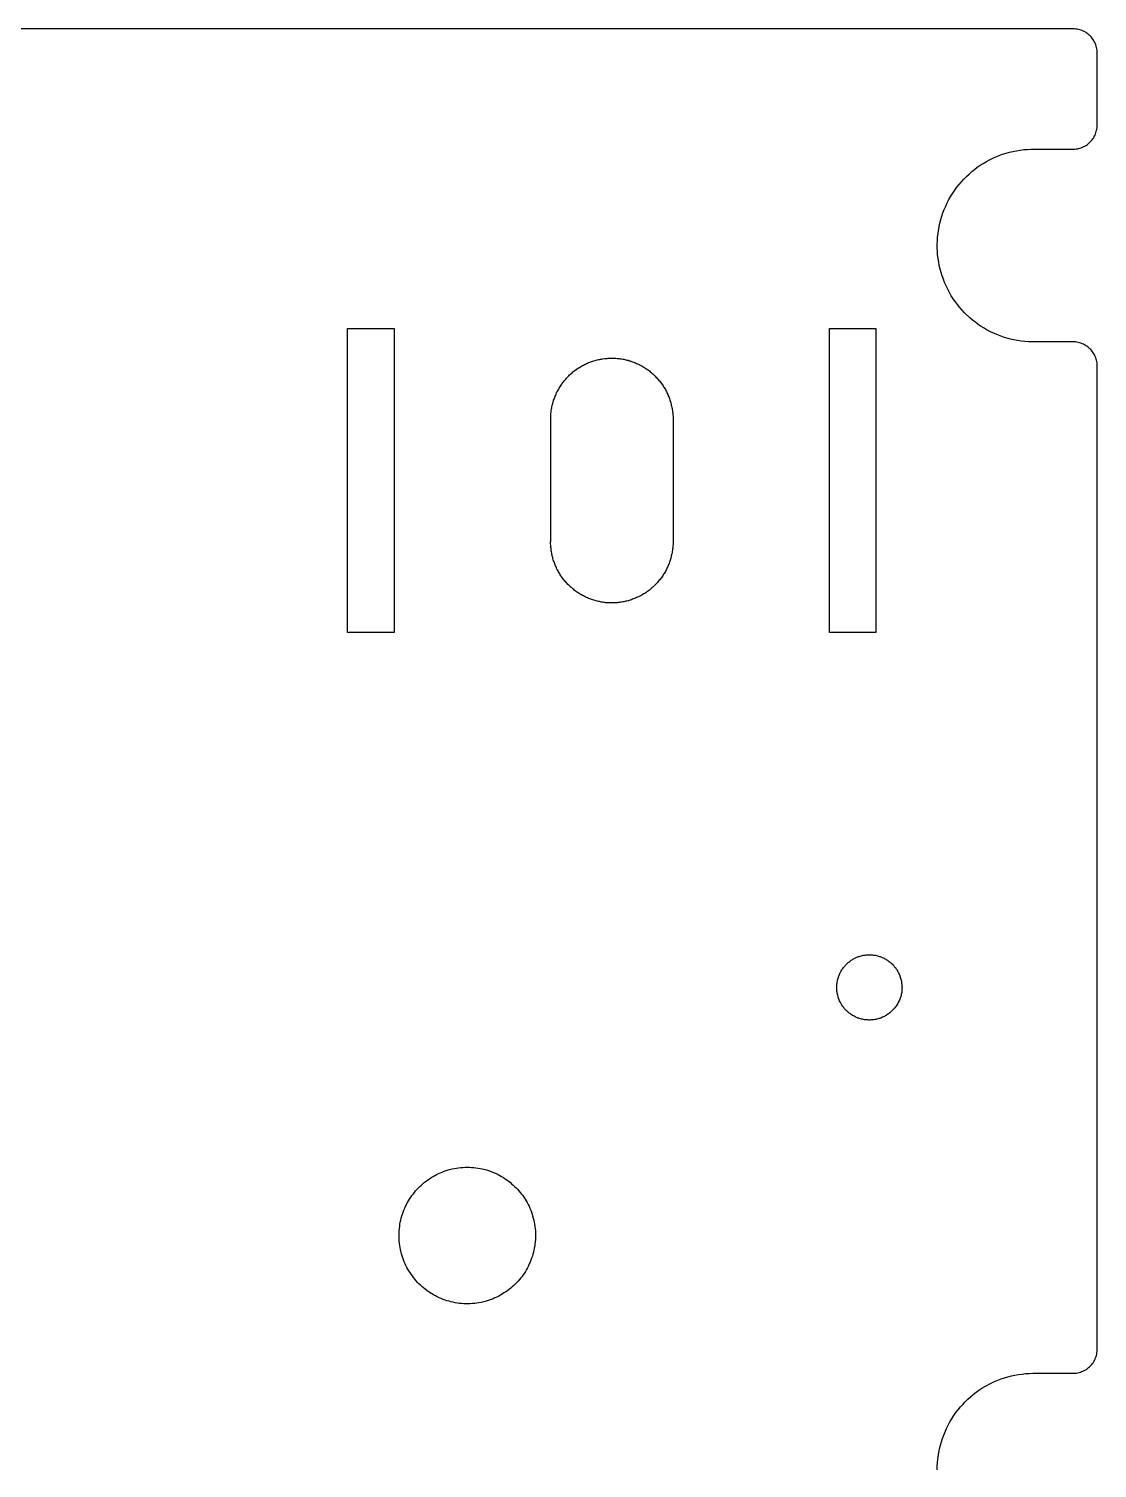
# Model space of a CAD drawing. Extents: x 14 to 158, y 769 to 1204.
# Drawn here: x 91.9 to 158.5, y 859.3 to 948.9 of the extents above; entities that cross this region are included whole.
import ezdxf

# ---------------------------------------------------------------- set-up
doc = ezdxf.new("R2010")
doc.units = 0

msp = doc.modelspace()

# ---------------------------------------------------------------- linework, layer by layer
at = {"layer": 'Top'}
for p, q in [((156.984977, 948.88974), (15.5103, 948.89)), ((157.073238, 948.880298), (156.984977, 948.88974)), ((157.155197, 948.873842), (157.073238, 948.880298)), ((157.234041, 948.8644), (157.155197, 948.873842)), ((157.322303, 948.848664), (157.234041, 948.8644)), ((157.40427, 948.823486), (157.322303, 948.848664)), ((157.476738, 948.798307), (157.40427, 948.823486)), ((157.558697, 948.766754), (157.476738, 948.798307)), ((157.631166, 948.7352), (157.558697, 948.766754)), ((157.71001, 948.694204), (157.631166, 948.7352)), ((157.782478, 948.653209), (157.71001, 948.694204)), ((157.848652, 948.605918), (157.782478, 948.653209)), ((157.921121, 948.558628), (157.848652, 948.605918)), ((157.984148, 948.501896), (157.921121, 948.558628)), ((158.04088, 948.445164), (157.984148, 948.501896)), ((158.097612, 948.37899), (158.04088, 948.445164)), ((158.154344, 948.315963), (158.097612, 948.37899)), ((158.204781, 948.249789), (158.154344, 948.315963)), ((158.252072, 948.17724), (158.204781, 948.249789)), ((158.293067, 948.104771), (158.252072, 948.17724)), ((158.330916, 948.032303), (158.293067, 948.104771)), ((158.365617, 947.959754), (158.330916, 948.032303)), ((158.39717, 947.88099), (158.365617, 947.959754)), ((158.422349, 947.799023), (158.39717, 947.88099)), ((158.44438, 947.717064), (158.422349, 947.799023)), ((158.460116, 947.63822), (158.44438, 947.717064)), ((158.469558, 947.556262), (158.460116, 947.63822)), ((158.479, 947.468), (158.469558, 947.556262)), ((158.47877, 942.821434), (158.478, 947.386)), ((158.479, 947.386), (158.479, 947.468)), ((158.459886, 942.651254), (158.469328, 942.730017)), ((158.469328, 942.730017), (158.47877, 942.821434)), ((157.920891, 941.730951), (157.983917, 941.787683)), ((157.983917, 941.787683), (158.050091, 941.844415)), ((158.050091, 941.844415), (158.106824, 941.907442)), ((158.106824, 941.907442), (158.163556, 941.973616)), ((158.163556, 941.973616), (158.210846, 942.036642)), ((158.210846, 942.036642), (158.258136, 942.109111)), ((158.258136, 942.109111), (158.299132, 942.175285)), ((158.299132, 942.175285), (158.330685, 942.254129)), ((158.330685, 942.254129), (158.371681, 942.326597)), ((158.371681, 942.326597), (158.422118, 942.490523)), ((158.422118, 942.490523), (158.444149, 942.569287)), ((158.444149, 942.569287), (158.459886, 942.651254)), ((151.971822, 940.825532), (152.173572, 940.913793)), ((152.173572, 940.913793), (152.375322, 941.00521)), ((152.375322, 941.00521), (152.58653, 941.07776)), ((152.58653, 941.07776), (152.804041, 941.150228)), ((152.804041, 941.150228), (153.012094, 941.20696)), ((153.012094, 941.20696), (153.23276, 941.25425)), ((153.23276, 941.25425), (153.450271, 941.301541)), ((153.450271, 941.301541), (153.674084, 941.333094)), ((153.674084, 941.333094), (153.901053, 941.367795)), ((153.901053, 941.367795), (154.128022, 941.383532)), ((154.128022, 941.383532), (154.351843, 941.389988)), ((154.351843, 941.389988), (154.465323, 941.39943)), ((154.465323, 941.39943), (157.073, 941.4)), ((157.073, 941.4), (157.16127, 941.409442)), ((157.16127, 941.409442), (157.243229, 941.425178)), ((157.243229, 941.425178), (157.322073, 941.440915)), ((157.322073, 941.440915), (157.40404, 941.456651)), ((157.40404, 941.456651), (157.485998, 941.48183)), ((157.485998, 941.48183), (157.564842, 941.513383)), ((157.564842, 941.513383), (157.637311, 941.554379)), ((157.637311, 941.554379), (157.70978, 941.585933)), ((157.70978, 941.585933), (157.782248, 941.633223)), ((157.782248, 941.633223), (157.854717, 941.674219)), ((157.854717, 941.674219), (157.920891, 941.730951)), ((150.496521, 939.848304), (150.663594, 939.996461)), ((150.663594, 939.996461), (150.833823, 940.132013)), ((150.833823, 940.132013), (151.01351, 940.27072)), ((151.01351, 940.27072), (151.196344, 940.390511)), ((151.196344, 940.390511), (151.382333, 940.510294)), ((151.382333, 940.510294), (151.57778, 940.623782)), ((151.57778, 940.623782), (151.770072, 940.727804)), ((151.770072, 940.727804), (151.971822, 940.825532)), ((149.73681, 939.025542), (149.881812, 939.205229)), ((149.881812, 939.205229), (150.026822, 939.372302)), ((150.026822, 939.372302), (150.18129, 939.53622)), ((150.18129, 939.53622), (150.33575, 939.696991)), ((150.33575, 939.696991), (150.496521, 939.848304)), ((149.141019, 938.057772), (149.245041, 938.259522)), ((149.245041, 938.259522), (149.358529, 938.461272)), ((149.358529, 938.461272), (149.478312, 938.656719)), ((149.478312, 938.656719), (149.607561, 938.839553)), ((149.607561, 938.839553), (149.73681, 939.025542)), ((148.800594, 937.225553), (148.873062, 937.436761)), ((148.873062, 937.436761), (148.955029, 937.647969)), ((148.955029, 937.647969), (149.043291, 937.856022)), ((149.043291, 937.856022), (149.141019, 938.057772)), ((148.567371, 936.137991), (148.630398, 936.57302)), ((148.630398, 936.57302), (148.680835, 936.790531)), ((148.680835, 936.790531), (148.737567, 937.008042)), ((148.737567, 937.008042), (148.800594, 937.225553)), ((148.52, 935.476), (148.526456, 935.693511)), ((148.526456, 935.693511), (148.542192, 935.92048)), ((148.542192, 935.92048), (148.567371, 936.137991)), ((148.519806, 935.249719), (148.52, 935.476)), ((148.526262, 935.032208), (148.519806, 935.249719)), ((148.541999, 934.814697), (148.526262, 935.032208)), ((148.573553, 934.587728), (148.541999, 934.814697)), ((148.608254, 934.370217), (148.573553, 934.587728)), ((148.646102, 934.152706), (148.608254, 934.370217)), ((148.696539, 933.935195), (148.646102, 934.152706)), ((148.753272, 933.717676), (148.696539, 933.935195)), ((148.82574, 933.506476), (148.753272, 933.717676)), ((148.898209, 933.298415), (148.82574, 933.506476)), ((148.977053, 933.087207), (148.898209, 933.298415)), ((149.074772, 932.879154), (148.977053, 933.087207)), ((149.1725, 932.677404), (149.074772, 932.879154)), ((149.276522, 932.475654), (149.1725, 932.677404)), ((149.39001, 932.273904), (149.276522, 932.475654)), ((149.519259, 932.078457), (149.39001, 932.273904)), ((149.6485, 931.892476), (149.519259, 932.078457)), ((149.777749, 931.715945), (149.6485, 931.892476)), ((149.922759, 931.539414), (149.777749, 931.715945)), ((150.067761, 931.369185), (149.922759, 931.539414)), ((150.222229, 931.208414), (150.067761, 931.369185)), ((150.54377, 930.899486), (150.222229, 931.208414)), ((111.802, 911.314), (111.802, 930.222)), ((111.802, 930.222), (114.705, 930.222)), ((114.705, 930.222), (114.705, 911.314)), ((141.806, 911.314), (141.806, 930.222)), ((141.806, 930.222), (144.703, 930.222)), ((144.703, 930.222), (144.703, 911.314)), ((150.713991, 930.754476), (150.54377, 930.899486)), ((150.890522, 930.618924), (150.713991, 930.754476)), ((151.067053, 930.489675), (150.890522, 930.618924)), ((151.253042, 930.360434), (151.067053, 930.489675)), ((151.439031, 930.246946), (151.253042, 930.360434)), ((151.634478, 930.133466), (151.439031, 930.246946)), ((151.82677, 930.029436), (151.634478, 930.133466)), ((152.23027, 929.852905), (151.82677, 930.029436)), ((152.441478, 929.770946), (152.23027, 929.852905)), ((152.649531, 929.698478), (152.441478, 929.770946)), ((152.860739, 929.625928), (152.649531, 929.698478)), ((153.07825, 929.569196), (152.860739, 929.625928)), ((153.295761, 929.521906), (153.07825, 929.569196)), ((153.513272, 929.48091), (153.295761, 929.521906)), ((153.740241, 929.449357), (153.513272, 929.48091)), ((153.96721, 929.424178), (153.740241, 929.449357)), ((154.191031, 929.408442), (153.96721, 929.424178)), ((154.418, 929.399), (154.191031, 929.408442)), ((157.00071, 929.398456), (154.418, 929.399)), ((157.048, 929.392), (157.00071, 929.398456)), ((157.129043, 929.392187), (157.048, 929.392)), ((157.21101, 929.37645), (157.129043, 929.392187)), ((157.299272, 929.357566), (157.21101, 929.37645)), ((157.378116, 929.34183), (157.299272, 929.357566)), ((157.450584, 929.319799), (157.378116, 929.34183)), ((157.532543, 929.285098), (157.450584, 929.319799)), ((157.61451, 929.253544), (157.532543, 929.285098)), ((157.686979, 929.22199), (157.61451, 929.253544)), ((127.616375, 928.332851), (127.682549, 928.348588)), ((127.682549, 928.348588), (127.827559, 928.367472)), ((127.827559, 928.367472), (127.890585, 928.373928)), ((127.890585, 928.373928), (127.963, 928.374)), ((127.963, 928.374), (128.029174, 928.383442)), ((128.029174, 928.383442), (128.102, 928.383)), ((128.102, 928.383), (128.165027, 928.389456)), ((128.165027, 928.389456), (128.376, 928.39)), ((128.376, 928.39), (128.448469, 928.383544)), ((128.448469, 928.383544), (128.512, 928.383)), ((128.512, 928.383), (128.584469, 928.373558)), ((128.584469, 928.373558), (128.656937, 928.367102)), ((128.656937, 928.367102), (128.723111, 928.35766)), ((128.723111, 928.35766), (128.79558, 928.348218)), ((128.79558, 928.348218), (128.858607, 928.341762)), ((128.858607, 928.341762), (128.931075, 928.326026)), ((157.759447, 929.180995), (157.686979, 929.22199)), ((157.831916, 929.133705), (157.759447, 929.180995)), ((157.894943, 929.083267), (157.831916, 929.133705)), ((157.961117, 929.026535), (157.894943, 929.083267)), ((158.024143, 928.97295), (157.961117, 929.026535)), ((158.080875, 928.916218), (158.024143, 928.97295)), ((158.137607, 928.850044), (158.080875, 928.916218)), ((158.19434, 928.787017), (158.137607, 928.850044)), ((158.235335, 928.714549), (158.19434, 928.787017)), ((158.282625, 928.641999), (158.235335, 928.714549)), ((158.323621, 928.569531), (158.282625, 928.641999)), ((158.355175, 928.496982), (158.323621, 928.569531)), ((158.386728, 928.415023), (158.355175, 928.496982)), ((158.411907, 928.333064), (158.386728, 928.415023)), ((125.728688, 927.43115), (125.78542, 927.478441)), ((125.78542, 927.478441), (125.83271, 927.525731)), ((125.83271, 927.525731), (125.889443, 927.566726)), ((125.889443, 927.566726), (125.946175, 927.614017)), ((125.946175, 927.614017), (126.116404, 927.736963)), ((126.116404, 927.736963), (126.17943, 927.777958)), ((126.17943, 927.777958), (126.236162, 927.809512)), ((126.236162, 927.809512), (126.302336, 927.850507)), ((126.302336, 927.850507), (126.365363, 927.891503)), ((126.365363, 927.891503), (126.422095, 927.923057)), ((126.422095, 927.923057), (126.488269, 927.95461)), ((126.488269, 927.95461), (126.551296, 927.986164)), ((126.551296, 927.986164), (126.61747, 928.017718)), ((126.61747, 928.017718), (126.680497, 928.052419)), ((126.680497, 928.052419), (126.746671, 928.074531)), ((126.746671, 928.074531), (126.809697, 928.109232)), ((126.809697, 928.109232), (126.875871, 928.131263)), ((126.875871, 928.131263), (126.938898, 928.156441)), ((126.938898, 928.156441), (127.005072, 928.18162)), ((127.005072, 928.18162), (127.077541, 928.203651)), ((127.077541, 928.203651), (127.140567, 928.219387)), ((127.140567, 928.219387), (127.206741, 928.244566)), ((127.206741, 928.244566), (127.27921, 928.260302)), ((127.27921, 928.260302), (127.342237, 928.276039)), ((127.342237, 928.276039), (127.414705, 928.294922)), ((127.414705, 928.294922), (127.480879, 928.310659)), ((127.480879, 928.310659), (127.543906, 928.326395)), ((127.543906, 928.326395), (127.616375, 928.332851)), ((128.931075, 928.326026), (128.997249, 928.316584)), ((128.997249, 928.316584), (129.069718, 928.300847)), ((129.069718, 928.300847), (129.132744, 928.285111)), ((129.132744, 928.285111), (129.198918, 928.269374)), ((129.198918, 928.269374), (129.271387, 928.253638)), ((129.271387, 928.253638), (129.334414, 928.22846)), ((129.334414, 928.22846), (129.400588, 928.212723)), ((129.400588, 928.212723), (129.473056, 928.187545)), ((129.473056, 928.187545), (129.536083, 928.165514)), ((129.536083, 928.165514), (129.602257, 928.140335)), ((129.602257, 928.140335), (129.665284, 928.115157)), ((129.665284, 928.115157), (129.731458, 928.093045)), ((129.731458, 928.093045), (129.794484, 928.058344)), ((129.794484, 928.058344), (129.860658, 928.036232)), ((129.860658, 928.036232), (129.923685, 928.001531)), ((129.923685, 928.001531), (129.989859, 927.969977)), ((129.989859, 927.969977), (130.052886, 927.938424)), ((130.052886, 927.938424), (130.11906, 927.90687)), ((130.11906, 927.90687), (130.182086, 927.865874)), ((130.182086, 927.865874), (130.238819, 927.834321)), ((130.238819, 927.834321), (130.304993, 927.793325)), ((130.304993, 927.793325), (130.361725, 927.75233)), ((130.361725, 927.75233), (130.415309, 927.711334)), ((130.415309, 927.711334), (130.481483, 927.670338)), ((130.481483, 927.670338), (130.538216, 927.63249)), ((130.538216, 927.63249), (130.594948, 927.591494)), ((130.594948, 927.591494), (130.642238, 927.541057)), ((130.642238, 927.541057), (130.69897, 927.503209)), ((130.69897, 927.503209), (130.755702, 927.452771)), ((130.755702, 927.452771), (130.802992, 927.405481)), ((158.437085, 928.25422), (158.411907, 928.333064)), ((158.452822, 928.172261), (158.437085, 928.25422)), ((158.468558, 928.093417), (158.452822, 928.172261)), ((158.478, 928.002), (158.468558, 928.093417)), ((158.478713, 866.550607), (158.478, 928.002)), ((124.978259, 926.526511), (125.009813, 926.583244)), ((125.009813, 926.583244), (125.050808, 926.639976)), ((125.050808, 926.639976), (125.091804, 926.703002)), ((125.091804, 926.703002), (125.132799, 926.759734)), ((125.132799, 926.759734), (125.170648, 926.816467)), ((125.170648, 926.816467), (125.211643, 926.873199)), ((125.211643, 926.873199), (125.252639, 926.920489)), ((125.252639, 926.920489), (125.293634, 926.977221)), ((125.293634, 926.977221), (125.340925, 927.033953)), ((125.340925, 927.033953), (125.38192, 927.084391)), ((125.38192, 927.084391), (125.42921, 927.137975)), ((125.42921, 927.137975), (125.526938, 927.235695)), ((125.526938, 927.235695), (125.574228, 927.292427)), ((125.574228, 927.292427), (125.624666, 927.339717)), ((125.624666, 927.339717), (125.681398, 927.390155)), ((125.681398, 927.390155), (125.728688, 927.43115)), ((130.802992, 927.405481), (130.859724, 927.358191)), ((130.859724, 927.358191), (130.957452, 927.260463)), ((130.957452, 927.260463), (131.004742, 927.210026)), ((131.004742, 927.210026), (131.05518, 927.162735)), ((131.05518, 927.162735), (131.10247, 927.106003)), ((131.10247, 927.106003), (131.14976, 927.058713)), ((131.14976, 927.058713), (131.190756, 927.001981)), ((131.190756, 927.001981), (131.241193, 926.945249)), ((131.241193, 926.945249), (131.279042, 926.897959)), ((131.279042, 926.897959), (131.442968, 926.67099)), ((131.442968, 926.67099), (131.474521, 926.604816)), ((131.474521, 926.604816), (131.515517, 926.551231)), ((131.515517, 926.551231), (131.547071, 926.494499)), ((124.590657, 925.631468), (124.615835, 925.704017)), ((124.615835, 925.704017), (124.631572, 925.767044)), ((124.631572, 925.767044), (124.65675, 925.833218)), ((124.65675, 925.833218), (124.678781, 925.896244)), ((124.678781, 925.896244), (124.70396, 925.962418)), ((124.70396, 925.962418), (124.729138, 926.025445)), ((124.729138, 926.025445), (124.760692, 926.091619)), ((124.760692, 926.091619), (124.78587, 926.154646)), ((124.78587, 926.154646), (124.817424, 926.22082)), ((124.817424, 926.22082), (124.839455, 926.283847)), ((124.839455, 926.283847), (124.874156, 926.340579)), ((124.874156, 926.340579), (124.90571, 926.403605)), ((124.90571, 926.403605), (124.946705, 926.460337)), ((124.946705, 926.460337), (124.978259, 926.526511)), ((131.547071, 926.494499), (131.588066, 926.428325)), ((131.588066, 926.428325), (131.61962, 926.371593)), ((131.61962, 926.371593), (131.651174, 926.308566)), ((131.651174, 926.308566), (131.676352, 926.242392)), ((131.676352, 926.242392), (131.707906, 926.18566)), ((131.707906, 926.18566), (131.739459, 926.122633)), ((131.739459, 926.122633), (131.764638, 926.056459)), ((131.764638, 926.056459), (131.789816, 925.993432)), ((131.789816, 925.993432), (131.82137, 925.927258)), ((131.82137, 925.927258), (131.846548, 925.864232)), ((131.846548, 925.864232), (131.862285, 925.798058)), ((131.862285, 925.798058), (131.884316, 925.725589)), ((131.884316, 925.725589), (131.909494, 925.662562)), ((131.909494, 925.662562), (131.925231, 925.596388)), ((124.446, 924.727), (124.455442, 924.799469)), ((124.455, 924.872), (124.461456, 924.944469)), ((124.455442, 924.799469), (124.455, 924.872)), ((124.461456, 924.944469), (124.470898, 925.016937)), ((124.470898, 925.016937), (124.477354, 925.083111)), ((124.477354, 925.083111), (124.486796, 925.15558)), ((124.486796, 925.15558), (124.502532, 925.228048)), ((124.502532, 925.228048), (124.511974, 925.291075)), ((124.511974, 925.291075), (124.527711, 925.363544)), ((124.527711, 925.363544), (124.543447, 925.429718)), ((124.543447, 925.429718), (124.559184, 925.502267)), ((124.559184, 925.502267), (124.57492, 925.565294)), ((124.57492, 925.565294), (124.590657, 925.631468)), ((131.925231, 925.596388), (131.940967, 925.52392)), ((131.940967, 925.52392), (131.956704, 925.460893)), ((131.956704, 925.460893), (131.975588, 925.388344)), ((131.975588, 925.388344), (131.991324, 925.32217)), ((131.991324, 925.32217), (132.007061, 925.249701)), ((132.007061, 925.249701), (132.013517, 925.186675)), ((132.013517, 925.186675), (132.022958, 925.114206)), ((132.022958, 925.114206), (132.038695, 925.041657)), ((132.038695, 925.041657), (132.048137, 924.975483)), ((132.048137, 924.975483), (132.048, 924.903)), ((132.048, 924.903), (132.054456, 924.830531)), ((132.054456, 924.830531), (132.063898, 924.757982)), ((132.063898, 924.757982), (132.064, 916.777)), ((124.446, 916.956), (124.446, 924.727)), ((124.445558, 916.817549), (124.445, 916.956)), ((124.455, 916.745), (124.445558, 916.817549)), ((124.454427, 916.671981), (124.455, 916.745)), ((132.054558, 916.704451), (132.048102, 916.631982)), ((132.064, 916.777), (132.054558, 916.704451)), ((124.460883, 916.599513), (124.454427, 916.671981)), ((124.470325, 916.536486), (124.460883, 916.599513)), ((124.476781, 916.464017), (124.470325, 916.536486)), ((124.486222, 916.391468), (124.476781, 916.464017)), ((124.492678, 916.325294), (124.486222, 916.391468)), ((124.511562, 916.252826), (124.492678, 916.325294)), ((124.527299, 916.180357), (124.511562, 916.252826)), ((124.533755, 916.114183), (124.527299, 916.180357)), ((124.549491, 916.051156), (124.533755, 916.114183)), ((124.57467, 915.978688), (124.549491, 916.051156)), ((124.590406, 915.912514), (124.57467, 915.978688)), ((124.606143, 915.840045), (124.590406, 915.912514)), ((124.631321, 915.777018), (124.606143, 915.840045)), ((131.884179, 915.808893), (131.862148, 915.745867)), ((131.909357, 915.875067), (131.884179, 915.808893)), ((131.925094, 915.938094), (131.909357, 915.875067)), ((131.94083, 916.010643), (131.925094, 915.938094)), ((131.956567, 916.076817), (131.94083, 916.010643)), ((131.975451, 916.149286), (131.956567, 916.076817)), ((131.991187, 916.212313), (131.975451, 916.149286)), ((132.006924, 916.284781), (131.991187, 916.212313)), ((132.01338, 916.350955), (132.006924, 916.284781)), ((132.022822, 916.423505), (132.01338, 916.350955)), ((132.038558, 916.495973), (132.022822, 916.423505)), ((132.048, 916.559), (132.038558, 916.495973)), ((132.048102, 916.631982), (132.048, 916.559)), ((124.656499, 915.710844), (124.631321, 915.777018)), ((124.678531, 915.647818), (124.656499, 915.710844)), ((124.703709, 915.584791), (124.678531, 915.647818)), ((124.728887, 915.518617), (124.703709, 915.584791)), ((124.750918, 915.45559), (124.728887, 915.518617)), ((124.785619, 915.389416), (124.750918, 915.45559)), ((124.807651, 915.32639), (124.785619, 915.389416)), ((124.839204, 915.260215), (124.807651, 915.32639)), ((124.873905, 915.203483), (124.839204, 915.260215)), ((124.905459, 915.140457), (124.873905, 915.203483)), ((124.937013, 915.083725), (124.905459, 915.140457)), ((124.968566, 915.017551), (124.937013, 915.083725)), ((125.009562, 914.960818), (124.968566, 915.017551)), ((125.041116, 914.904086), (125.009562, 914.960818)), ((125.082111, 914.84106), (125.041116, 914.904086)), ((131.474384, 914.929667), (131.442831, 914.872935)), ((131.51538, 914.986399), (131.474384, 914.929667)), ((131.546934, 915.052573), (131.51538, 914.986399)), ((131.587929, 915.106158), (131.546934, 915.052573)), ((131.619483, 915.172332), (131.587929, 915.106158)), ((131.651037, 915.229064), (131.619483, 915.172332)), ((131.676215, 915.292091), (131.651037, 915.229064)), ((131.707769, 915.358265), (131.676215, 915.292091)), ((131.739323, 915.414997), (131.707769, 915.358265)), ((131.764501, 915.478023), (131.739323, 915.414997)), ((131.789679, 915.544197), (131.764501, 915.478023)), ((131.821233, 915.607224), (131.789679, 915.544197)), ((131.846411, 915.679693), (131.821233, 915.607224)), ((131.862148, 915.745867), (131.846411, 915.679693)), ((125.205049, 914.670831), (125.082111, 914.84106)), ((125.242898, 914.614099), (125.205049, 914.670831)), ((125.293335, 914.566808), (125.242898, 914.614099)), ((125.334331, 914.510076), (125.293335, 914.566808)), ((125.381621, 914.453344), (125.334331, 914.510076)), ((125.422616, 914.406054), (125.381621, 914.453344)), ((125.469907, 914.355616), (125.422616, 914.406054)), ((125.520344, 914.298884), (125.469907, 914.355616)), ((125.567634, 914.251594), (125.520344, 914.298884)), ((125.624366, 914.204304), (125.567634, 914.251594)), ((125.671657, 914.153866), (125.624366, 914.204304)), ((125.722094, 914.106576), (125.671657, 914.153866)), ((125.775679, 914.065581), (125.722094, 914.106576)), ((125.832411, 914.01829), (125.775679, 914.065581)), ((125.882849, 913.977295), (125.832411, 914.01829)), ((130.698809, 914.043888), (130.642077, 913.993451)), ((130.755541, 914.081736), (130.698809, 914.043888)), ((130.802831, 914.132174), (130.755541, 914.081736)), ((130.859563, 914.179464), (130.802831, 914.132174)), ((130.910001, 914.226754), (130.859563, 914.179464)), ((130.957291, 914.277192), (130.910001, 914.226754)), ((131.055011, 914.374911), (130.957291, 914.277192)), ((131.102301, 914.428496), (131.055011, 914.374911)), ((131.149591, 914.478934), (131.102301, 914.428496)), ((131.190587, 914.535666), (131.149591, 914.478934)), ((131.241024, 914.592398), (131.190587, 914.535666)), ((131.278873, 914.64913), (131.241024, 914.592398)), ((131.319868, 914.69642), (131.278873, 914.64913)), ((131.401835, 914.809908), (131.319868, 914.69642)), ((131.442831, 914.872935), (131.401835, 914.809908)), ((125.939581, 913.930005), (125.882849, 913.977295)), ((125.996313, 913.889009), (125.939581, 913.930005)), ((126.049898, 913.848013), (125.996313, 913.889009)), ((126.116072, 913.807018), (126.049898, 913.848013)), ((126.172804, 913.76917), (126.116072, 913.807018)), ((126.229536, 913.728174), (126.172804, 913.76917)), ((126.292563, 913.693473), (126.229536, 913.728174)), ((126.327264, 913.671442), (126.292563, 913.693473)), ((126.343, 913.662), (126.327264, 913.671442)), ((126.35, 913.662), (126.343, 913.662)), ((126.35, 913.656), (126.35, 913.662)), ((126.365851, 913.655786), (126.35, 913.656)), ((126.422583, 913.61479), (126.365851, 913.655786)), ((126.488757, 913.583236), (126.422583, 913.61479)), ((126.551784, 913.548535), (126.488757, 913.583236)), ((126.617958, 913.516982), (126.551784, 913.548535)), ((126.680984, 913.485428), (126.617958, 913.516982)), ((126.747158, 913.46025), (126.680984, 913.485428)), ((126.810185, 913.428696), (126.747158, 913.46025)), ((126.876359, 913.403518), (126.810185, 913.428696)), ((126.939386, 913.381486), (126.876359, 913.403518)), ((127.00556, 913.356308), (126.939386, 913.381486)), ((127.078028, 913.33113), (127.00556, 913.356308)), ((127.141055, 913.315393), (127.078028, 913.33113)), ((127.207229, 913.290215), (127.141055, 913.315393)), ((127.279698, 913.274478), (127.207229, 913.290215)), ((127.342724, 913.258742), (127.279698, 913.274478)), ((127.415193, 913.243005), (127.342724, 913.258742)), ((127.481367, 913.227269), (127.415193, 913.243005)), ((127.544394, 913.211532), (127.481367, 913.227269)), ((127.616862, 913.20209), (127.544394, 913.211532)), ((127.683036, 913.195634), (127.616862, 913.20209)), ((127.755505, 913.179898), (127.683036, 913.195634)), ((127.827973, 913.170456), (127.755505, 913.179898)), ((127.891, 913.164), (127.827973, 913.170456)), ((127.962826, 913.164442), (127.891, 913.164)), ((128.029, 913.155), (127.962826, 913.164442)), ((128.101973, 913.154442), (128.029, 913.155)), ((128.165, 913.145), (128.101973, 913.154442)), ((128.309826, 913.145558), (128.165, 913.145)), ((128.376, 913.155), (128.309826, 913.145558)), ((128.511839, 913.154574), (128.376, 913.155)), ((128.584308, 913.164016), (128.511839, 913.154574)), ((128.656776, 913.170472), (128.584308, 913.164016)), ((128.72295, 913.179914), (128.656776, 913.170472)), ((128.795419, 913.18637), (128.72295, 913.179914)), ((128.858446, 913.195812), (128.795419, 913.18637)), ((128.930914, 913.211548), (128.858446, 913.195812)), ((128.997088, 913.218004), (128.930914, 913.211548)), ((129.069557, 913.236888), (128.997088, 913.218004)), ((129.132583, 913.252625), (129.069557, 913.236888)), ((129.198757, 913.268361), (129.132583, 913.252625)), ((129.271226, 913.284098), (129.198757, 913.268361)), ((129.334253, 913.309276), (129.271226, 913.284098)), ((129.400427, 913.325012), (129.334253, 913.309276)), ((129.472895, 913.347124), (129.400427, 913.325012)), ((129.535922, 913.372303), (129.472895, 913.347124)), ((129.602096, 913.397481), (129.535922, 913.372303)), ((129.665123, 913.419512), (129.602096, 913.397481)), ((129.731297, 913.444691), (129.665123, 913.419512)), ((129.794323, 913.476244), (129.731297, 913.444691)), ((129.860497, 913.501423), (129.794323, 913.476244)), ((129.923524, 913.532976), (129.860497, 913.501423)), ((129.989698, 913.567677), (129.923524, 913.532976)), ((130.052725, 913.599231), (129.989698, 913.567677)), ((130.118899, 913.640227), (130.052725, 913.599231)), ((130.181926, 913.67178), (130.118899, 913.640227)), ((130.238658, 913.712776), (130.181926, 913.67178)), ((130.304832, 913.74433), (130.238658, 913.712776)), ((130.361564, 913.785325), (130.304832, 913.74433)), ((130.415149, 913.823174), (130.361564, 913.785325)), ((130.481323, 913.864169), (130.415149, 913.823174)), ((130.538055, 913.905165), (130.481323, 913.864169)), ((130.594787, 913.952455), (130.538055, 913.905165)), ((130.642077, 913.993451), (130.594787, 913.952455)), ((114.705, 911.314), (111.802, 911.314)), ((144.703, 911.314), (141.806, 911.314)), ((142.792136, 890.587303), (142.923467, 890.718642)), ((142.923467, 890.718642), (142.974711, 890.760364)), ((142.974711, 890.760364), (143.013205, 890.792483)), ((143.013205, 890.792483), (143.06445, 890.834205)), ((143.06445, 890.834205), (143.112547, 890.866323)), ((143.112547, 890.866323), (143.163791, 890.907964)), ((143.163791, 890.907964), (143.218183, 890.940083)), ((143.218183, 890.940083), (143.269428, 890.965665)), ((143.269428, 890.965665), (143.327047, 890.997783)), ((143.327047, 890.997783), (143.375145, 891.033049)), ((143.375145, 891.033049), (143.432764, 891.055565)), ((143.432764, 891.055565), (143.548076, 891.10689)), ((143.548076, 891.10689), (143.605696, 891.129324)), ((143.605696, 891.129324), (143.663316, 891.145303)), ((143.663316, 891.145303), (143.720936, 891.16451)), ((143.720936, 891.16451), (143.784931, 891.180488)), ((143.784931, 891.180488), (143.842551, 891.196467)), ((143.842551, 891.196467), (143.909774, 891.212445)), ((143.909774, 891.212445), (143.964246, 891.218901)), ((143.964246, 891.218901), (144.031469, 891.228505)), ((144.031469, 891.228505), (144.095465, 891.238108)), ((144.095465, 891.238108), (144.162688, 891.244564)), ((144.162688, 891.244564), (144.294, 891.244)), ((144.294, 891.244), (144.425, 891.244)), ((144.425, 891.244), (144.48262, 891.237544)), ((144.48262, 891.237544), (144.546615, 891.227941)), ((144.546615, 891.227941), (144.613838, 891.218337)), ((144.613838, 891.218337), (144.677833, 891.211881)), ((144.677833, 891.211881), (144.735453, 891.195903)), ((144.735453, 891.195903), (144.802676, 891.179924)), ((144.802676, 891.179924), (144.857068, 891.163946)), ((144.857068, 891.163946), (144.914688, 891.144739)), ((144.914688, 891.144739), (144.972307, 891.12876)), ((144.972307, 891.12876), (145.039531, 891.106326)), ((145.039531, 891.106326), (145.09715, 891.080744)), ((145.09715, 891.080744), (145.145167, 891.055162)), ((145.145167, 891.055162), (145.202787, 891.032647)), ((145.202787, 891.032647), (145.260406, 890.997381)), ((145.260406, 890.997381), (145.308504, 890.974946)), ((145.308504, 890.974946), (145.366123, 890.93968)), ((145.366123, 890.93968), (145.417368, 890.907562)), ((145.417368, 890.907562), (145.465465, 890.86584)), ((145.465465, 890.86584), (145.513562, 890.833721)), ((145.513562, 890.833721), (145.564807, 890.791999)), ((145.564807, 890.791999), (145.612904, 890.759881)), ((145.612904, 890.759881), (145.654626, 890.718159)), ((145.654626, 890.718159), (145.702723, 890.679665)), ((142.343282, 889.793296), (142.359261, 889.850916)), ((142.359261, 889.850916), (142.381696, 889.908535)), ((142.381696, 889.908535), (142.407277, 889.972531)), ((142.407277, 889.972531), (142.432859, 890.023775)), ((142.432859, 890.023775), (142.455294, 890.081395)), ((142.455294, 890.081395), (142.480876, 890.139015)), ((142.480876, 890.139015), (142.506458, 890.193406)), ((142.506458, 890.193406), (142.538576, 890.244651)), ((142.538576, 890.244651), (142.570695, 890.302271)), ((142.570695, 890.302271), (142.602814, 890.350287)), ((142.602814, 890.350287), (142.638079, 890.398304)), ((142.638079, 890.398304), (142.679801, 890.449548)), ((142.679801, 890.449548), (142.71192, 890.497565)), ((142.71192, 890.497565), (142.753642, 890.539287)), ((142.753642, 890.539287), (142.792136, 890.587303)), ((145.702723, 890.679665), (145.744445, 890.62834)), ((145.744445, 890.62834), (145.786086, 890.586699)), ((145.786086, 890.586699), (145.827808, 890.538682)), ((145.827808, 890.538682), (145.866302, 890.49696)), ((145.866302, 890.49696), (145.907943, 890.448944)), ((145.907943, 890.448944), (145.940062, 890.397618)), ((145.940062, 890.397618), (145.975328, 890.349602)), ((145.975328, 890.349602), (146.007446, 890.301585)), ((146.007446, 890.301585), (146.039565, 890.243966)), ((146.039565, 890.243966), (146.071683, 890.192721)), ((146.071683, 890.192721), (146.097265, 890.138329)), ((146.097265, 890.138329), (146.129384, 890.08071)), ((146.129384, 890.08071), (146.154966, 890.02309)), ((146.154966, 890.02309), (146.180548, 889.971845)), ((146.180548, 889.971845), (146.196526, 889.90785)), ((146.196526, 889.90785), (146.218961, 889.85023)), ((146.218961, 889.85023), (146.238168, 889.792611)), ((142.26, 889.358), (142.269603, 889.425223)), ((142.260397, 889.10462), (142.26, 889.358)), ((142.27, 889.047), (142.260397, 889.10462)), ((142.269339, 888.983253), (142.27, 889.047)), ((142.275795, 888.91603), (142.269339, 888.983253)), ((142.269603, 889.425223), (142.276059, 889.482843)), ((142.291773, 888.852035), (142.275795, 888.91603)), ((142.276059, 889.482843), (142.285663, 889.546838)), ((142.285663, 889.546838), (142.301641, 889.614061)), ((142.301641, 889.614061), (142.308097, 889.671681)), ((142.308097, 889.671681), (142.324076, 889.735676)), ((142.324076, 889.735676), (142.343282, 889.793296)), ((146.238168, 889.792611), (146.254146, 889.734991)), ((146.254146, 889.734991), (146.270125, 889.670996)), ((146.270125, 889.670996), (146.286103, 889.613376)), ((146.286103, 889.613376), (146.292559, 889.546153)), ((146.292559, 889.546153), (146.302163, 889.482158)), ((146.302163, 889.482158), (146.311766, 889.424538)), ((146.312544, 888.963777), (146.302941, 888.899782)), ((146.311766, 889.424538), (146.318222, 889.357315)), ((146.319, 889.031), (146.312544, 888.963777)), ((146.318222, 889.357315), (146.319, 889.293)), ((146.319, 889.293), (146.328603, 889.225777)), ((146.328603, 889.225777), (146.319, 889.161782)), ((146.319, 889.161782), (146.319, 889.031)), ((142.301377, 888.794415), (142.291773, 888.852035)), ((142.317355, 888.727192), (142.301377, 888.794415)), ((142.349474, 888.61188), (142.317355, 888.727192)), ((142.365453, 888.547885), (142.349474, 888.61188)), ((142.416697, 888.432573), (142.365453, 888.547885)), ((142.439132, 888.374953), (142.416697, 888.432573)), ((142.464714, 888.317333), (142.439132, 888.374953)), ((142.490295, 888.269317), (142.464714, 888.317333)), ((142.522414, 888.211697), (142.490295, 888.269317)), ((142.554533, 888.163681), (142.522414, 888.211697)), ((142.586651, 888.106061), (142.554533, 888.163681)), ((142.621917, 888.054736), (142.586651, 888.106061)), ((142.654036, 888.006719), (142.621917, 888.054736)), ((145.960208, 888.048026), (145.918486, 887.996701)), ((146.024203, 888.144116), (145.960208, 888.048026)), ((146.056321, 888.201735), (146.024203, 888.144116)), ((146.081903, 888.253061), (146.056321, 888.201735)), ((146.114022, 888.31068), (146.081903, 888.253061)), ((146.165266, 888.425992), (146.114022, 888.31068)), ((146.187701, 888.480384), (146.165266, 888.425992)), ((146.213283, 888.538004), (146.187701, 888.480384)), ((146.245402, 888.653324), (146.213283, 888.538004)), ((146.26138, 888.720547), (146.245402, 888.653324)), ((146.277359, 888.778167), (146.26138, 888.720547)), ((146.286962, 888.842162), (146.277359, 888.778167)), ((146.302941, 888.899782), (146.286962, 888.842162)), ((142.695758, 887.958703), (142.654036, 888.006719)), ((142.727876, 887.907458), (142.695758, 887.958703)), ((142.769517, 887.865736), (142.727876, 887.907458)), ((142.808011, 887.81772), (142.769517, 887.865736)), ((142.849733, 887.775998), (142.808011, 887.81772)), ((142.900978, 887.734357), (142.849733, 887.775998)), ((142.939472, 887.695863), (142.900978, 887.734357)), ((142.990716, 887.654141), (142.939472, 887.695863)), ((143.038813, 887.612419), (142.990716, 887.654141)), ((143.090058, 887.5803), (143.038813, 887.612419)), ((143.138074, 887.538578), (143.090058, 887.5803)), ((143.186091, 887.50646), (143.138074, 887.538578)), ((143.237416, 887.474341), (143.186091, 887.50646)), ((143.295036, 887.439075), (143.237416, 887.474341)), ((143.343133, 887.416641), (143.295036, 887.439075)), ((143.400753, 887.381375), (143.343133, 887.416641)), ((143.458373, 887.358859), (143.400753, 887.381375)), ((143.573693, 887.307615), (143.458373, 887.358859)), ((143.628084, 887.291636), (143.573693, 887.307615)), ((143.685704, 887.275658), (143.628084, 887.291636)), ((143.743324, 887.250076), (143.685704, 887.275658)), ((143.810547, 887.234097), (143.743324, 887.250076)), ((143.868167, 887.227641), (143.810547, 887.234097)), ((143.932162, 887.211663), (143.868167, 887.227641)), ((143.989782, 887.202059), (143.932162, 887.211663)), ((144.057005, 887.195603), (143.989782, 887.202059)), ((144.121, 887.186), (144.057005, 887.195603)), ((144.189005, 887.185603), (144.121, 887.186)), ((144.253, 887.176), (144.189005, 887.185603)), ((144.320005, 887.176397), (144.253, 887.176)), ((144.384, 887.186), (144.320005, 887.176397)), ((144.44839, 887.185989), (144.384, 887.186)), ((144.515614, 887.195592), (144.44839, 887.185989)), ((144.573233, 887.202048), (144.515614, 887.195592)), ((144.637228, 887.211651), (144.573233, 887.202048)), ((144.704452, 887.218107), (144.637228, 887.211651)), ((144.762071, 887.234086), (144.704452, 887.218107)), ((144.826066, 887.250065), (144.762071, 887.234086)), ((144.883686, 887.269271), (144.826066, 887.250065)), ((144.941306, 887.28525), (144.883686, 887.269271)), ((144.998926, 887.307684), (144.941306, 887.28525)), ((145.114246, 887.358929), (144.998926, 887.307684)), ((145.171866, 887.381444), (145.114246, 887.358929)), ((145.229485, 887.407026), (145.171866, 887.381444)), ((145.277583, 887.439145), (145.229485, 887.407026)), ((145.335202, 887.464727), (145.277583, 887.439145)), ((145.3833, 887.496845), (145.335202, 887.464727)), ((145.434544, 887.538567), (145.3833, 887.496845)), ((145.492164, 887.570686), (145.434544, 887.538567)), ((145.540261, 887.605952), (145.492164, 887.570686)), ((145.581983, 887.644445), (145.540261, 887.605952)), ((145.678073, 887.72772), (145.581983, 887.644445)), ((145.761363, 887.81101), (145.678073, 887.72772)), ((145.803004, 887.859027), (145.761363, 887.81101)), ((145.844726, 887.900668), (145.803004, 887.859027)), ((145.88322, 887.948684), (145.844726, 887.900668)), ((145.918486, 887.996701), (145.88322, 887.948684)), ((116.795441, 877.234506), (116.899471, 877.306974)), ((116.899471, 877.306974), (117.006649, 877.373148)), ((117.006649, 877.373148), (117.120137, 877.436175)), ((117.120137, 877.436175), (117.23047, 877.502349)), ((117.23047, 877.502349), (117.34395, 877.565376)), ((117.34395, 877.565376), (117.457438, 877.622108)), ((117.457438, 877.622108), (117.577221, 877.672545)), ((117.577221, 877.672545), (117.700167, 877.719835)), ((117.700167, 877.719835), (117.819958, 877.767126)), ((117.819958, 877.767126), (117.942896, 877.808121)), ((117.942896, 877.808121), (118.062687, 877.849117)), ((118.062687, 877.849117), (118.321177, 877.912143)), ((118.321177, 877.912143), (118.579667, 877.962581)), ((118.579667, 877.962581), (118.715219, 877.984612)), ((118.715219, 877.984612), (118.844468, 877.994054)), ((118.844468, 877.994054), (118.983167, 878.00979)), ((118.983167, 878.00979), (119.118719, 878.019232)), ((119.118719, 878.019232), (119.257, 878.019)), ((119.257, 878.019), (119.393, 878.019)), ((119.393, 878.019), (119.522249, 878.009558)), ((119.522249, 878.009558), (119.660956, 877.993822)), ((119.660956, 877.993822), (119.7965, 877.98438)), ((119.7965, 877.98438), (119.925749, 877.962349)), ((119.925749, 877.962349), (120.184239, 877.911911)), ((120.184239, 877.911911), (120.442737, 877.848884)), ((120.442737, 877.848884), (120.565675, 877.807889)), ((120.565675, 877.807889), (120.694924, 877.766893)), ((120.694924, 877.766893), (120.934498, 877.672329)), ((120.934498, 877.672329), (121.047986, 877.621891)), ((121.047986, 877.621891), (121.170924, 877.565159)), ((121.170924, 877.565159), (121.284404, 877.502133)), ((121.284404, 877.502133), (121.394737, 877.435959)), ((121.394737, 877.435959), (121.501923, 877.372932)), ((121.501923, 877.372932), (121.605945, 877.306758)), ((121.605945, 877.306758), (121.709975, 877.234289)), ((115.874962, 876.348695), (115.956921, 876.452725)), ((115.956921, 876.452725), (116.03888, 876.550444)), ((116.03888, 876.550444), (116.127149, 876.648164)), ((116.127149, 876.648164), (116.30368, 876.824695)), ((116.30368, 876.824695), (116.4014, 876.912964)), ((116.4014, 876.912964), (116.48967, 876.994923)), ((116.48967, 876.994923), (116.593692, 877.083193)), ((116.593692, 877.083193), (116.691419, 877.155662)), ((116.691419, 877.155662), (116.795441, 877.234506)), ((121.709975, 877.234289), (121.813997, 877.155445)), ((121.813997, 877.155445), (121.921183, 877.082977)), ((121.921183, 877.082977), (122.015747, 876.994707)), ((122.015747, 876.994707), (122.113475, 876.912748)), ((122.113475, 876.912748), (122.201737, 876.824478)), ((122.201737, 876.824478), (122.293154, 876.736217)), ((122.293154, 876.736217), (122.381423, 876.647947)), ((122.381423, 876.647947), (122.469685, 876.550228)), ((122.469685, 876.550228), (122.548529, 876.452508)), ((122.548529, 876.452508), (122.630488, 876.348478)), ((115.310853, 875.346249), (115.358143, 875.469195)), ((115.358143, 875.469195), (115.414875, 875.588978)), ((115.414875, 875.588978), (115.528355, 875.815947)), ((115.528355, 875.815947), (115.594529, 875.929435)), ((115.594529, 875.929435), (115.657556, 876.033465)), ((115.657556, 876.033465), (115.730025, 876.146945)), ((115.730025, 876.146945), (115.802493, 876.250975)), ((115.802493, 876.250975), (115.874962, 876.348695)), ((122.630488, 876.348478), (122.702956, 876.250758)), ((122.702956, 876.250758), (122.775425, 876.146728)), ((122.775425, 876.146728), (122.847893, 876.033248)), ((122.847893, 876.033248), (122.914067, 875.929218)), ((122.914067, 875.929218), (122.977094, 875.81573)), ((122.977094, 875.81573), (123.043268, 875.70225)), ((123.043268, 875.70225), (123.1, 875.588762)), ((123.1, 875.588762), (123.14729, 875.468979)), ((123.14729, 875.468979), (123.204023, 875.346033)), ((115.061813, 874.466749), (115.083844, 874.595998)), ((115.083844, 874.595998), (115.109022, 874.725239)), ((115.109022, 874.725239), (115.140576, 874.854488)), ((115.140576, 874.854488), (115.181572, 874.983729)), ((115.181572, 874.983729), (115.222567, 875.106675)), ((115.222567, 875.106675), (115.263563, 875.226466)), ((115.263563, 875.226466), (115.310853, 875.346249)), ((123.204023, 875.346033), (123.245018, 875.22625)), ((123.245018, 875.22625), (123.292308, 875.106459)), ((123.292308, 875.106459), (123.323862, 874.983513)), ((123.323862, 874.983513), (123.364858, 874.854272)), ((123.364858, 874.854272), (123.396411, 874.725023)), ((123.396411, 874.725023), (123.446849, 874.466533)), ((115.005, 873.934), (115.011456, 874.063249)), ((115.005075, 873.685166), (115.005, 873.934)), ((115.011531, 873.546459), (115.005075, 873.685166)), ((115.011456, 874.063249), (115.03034, 874.201948)), ((115.03034, 874.201948), (115.046076, 874.3375)), ((115.046076, 874.3375), (115.061813, 874.466749)), ((123.446849, 874.466533), (123.46888, 874.337284)), ((123.46888, 874.337284), (123.484617, 874.201732)), ((123.484617, 874.201732), (123.494058, 874.063033)), ((123.494058, 874.063033), (123.5035, 873.933784)), ((123.5035, 873.933784), (123.503, 873.659)), ((115.020973, 873.410915), (115.011531, 873.546459)), ((115.030415, 873.281666), (115.020973, 873.410915)), ((115.052446, 873.142959), (115.030415, 873.281666)), ((115.068182, 873.016865), (115.052446, 873.142959)), ((115.093361, 872.887624), (115.068182, 873.016865)), ((115.156387, 872.629134), (115.093361, 872.887624)), ((123.405434, 872.861458), (123.380255, 872.732209)), ((123.427465, 872.990699), (123.405434, 872.861458)), ((123.452643, 873.119948), (123.427465, 872.990699)), ((123.46838, 873.249197), (123.452643, 873.119948)), ((123.484116, 873.384749), (123.46838, 873.249197)), ((123.493558, 873.523448), (123.484116, 873.384749)), ((123.503, 873.659), (123.493558, 873.523448)), ((115.197383, 872.506188), (115.156387, 872.629134)), ((115.238379, 872.376947), (115.197383, 872.506188)), ((115.279374, 872.257156), (115.238379, 872.376947)), ((115.326664, 872.13421), (115.279374, 872.257156)), ((115.377102, 872.014427), (115.326664, 872.13421)), ((115.433834, 871.900939), (115.377102, 872.014427)), ((115.496861, 871.787459), (115.433834, 871.900939)), ((123.115398, 871.997719), (123.06496, 871.877928)), ((123.17213, 872.111199), (123.115398, 871.997719)), ((123.21942, 872.23099), (123.17213, 872.111199)), ((123.260416, 872.353928), (123.21942, 872.23099)), ((123.307706, 872.483177), (123.260416, 872.353928)), ((123.33926, 872.602968), (123.307706, 872.483177)), ((123.380255, 872.732209), (123.33926, 872.602968)), ((115.553593, 871.677126), (115.496861, 871.787459)), ((115.616619, 871.563638), (115.553593, 871.677126)), ((115.689088, 871.45646), (115.616619, 871.563638)), ((115.755262, 871.35243), (115.689088, 871.45646)), ((115.837221, 871.248408), (115.755262, 871.35243)), ((115.90969, 871.144378), (115.837221, 871.248408)), ((115.988533, 871.046658), (115.90969, 871.144378)), ((116.076803, 870.94893), (115.988533, 871.046658)), ((122.500819, 871.020492), (122.418852, 870.922765)), ((122.582778, 871.124514), (122.500819, 871.020492)), ((122.661622, 871.222242), (122.582778, 871.124514)), ((122.73409, 871.326264), (122.661622, 871.222242)), ((122.806559, 871.43345), (122.73409, 871.326264)), ((122.872733, 871.537472), (122.806559, 871.43345)), ((122.93576, 871.65096), (122.872733, 871.537472)), ((123.001934, 871.76444), (122.93576, 871.65096)), ((123.06496, 871.877928), (123.001934, 871.76444)), ((116.158762, 870.851211), (116.076803, 870.94893)), ((116.247032, 870.762949), (116.158762, 870.851211)), ((116.344751, 870.674679), (116.247032, 870.762949)), ((116.433021, 870.586418), (116.344751, 870.674679)), ((116.530741, 870.504451), (116.433021, 870.586418)), ((116.625313, 870.425688), (116.530741, 870.504451)), ((116.732491, 870.343721), (116.625313, 870.425688)), ((116.940544, 870.198719), (116.732491, 870.343721)), ((117.054032, 870.135692), (116.940544, 870.198719)), ((117.158054, 870.069518), (117.054032, 870.135692)), ((121.435321, 870.115902), (121.321841, 870.052875)), ((121.539351, 870.191518), (121.435321, 870.115902)), ((121.652839, 870.254545), (121.539351, 870.191518)), ((121.760017, 870.327013), (121.652839, 870.254545)), ((121.854589, 870.40898), (121.760017, 870.327013)), ((121.961767, 870.487743), (121.854589, 870.40898)), ((122.05634, 870.569702), (121.961767, 870.487743)), ((122.144601, 870.657972), (122.05634, 870.569702)), ((122.242321, 870.746234), (122.144601, 870.657972)), ((122.418852, 870.922765), (122.242321, 870.746234)), ((117.271542, 870.006491), (117.158054, 870.069518)), ((117.385022, 869.949759), (117.271542, 870.006491)), ((117.504813, 869.893027), (117.385022, 869.949759)), ((117.627751, 869.842589), (117.504813, 869.893027)), ((117.747542, 869.795299), (117.627751, 869.842589)), ((117.870488, 869.748009), (117.747542, 869.795299)), ((117.990271, 869.707013), (117.870488, 869.748009)), ((118.11952, 869.67546), (117.990271, 869.707013)), ((118.239311, 869.640759), (118.11952, 869.67546)), ((118.368552, 869.609205), (118.239311, 869.640759)), ((118.497801, 869.587093), (118.368552, 869.609205)), ((118.6365, 869.561915), (118.497801, 869.587093)), ((118.765749, 869.546178), (118.6365, 869.561915)), ((118.901301, 869.530442), (118.765749, 869.546178)), ((119.04, 869.521), (118.901301, 869.530442)), ((119.443042, 869.520255), (119.04, 869.521)), ((119.578594, 869.529697), (119.443042, 869.520255)), ((119.717301, 869.545434), (119.578594, 869.529697)), ((119.846542, 869.56117), (119.717301, 869.545434)), ((119.982094, 869.576907), (119.846542, 869.56117)), ((120.111343, 869.602085), (119.982094, 869.576907)), ((120.369833, 869.665112), (120.111343, 869.602085)), ((120.492779, 869.696666), (120.369833, 869.665112)), ((120.62202, 869.737661), (120.492779, 869.696666)), ((120.741811, 869.788099), (120.62202, 869.737661)), ((120.861602, 869.825947), (120.741811, 869.788099)), ((120.975082, 869.882679), (120.861602, 869.825947)), ((121.098028, 869.933117), (120.975082, 869.882679)), ((121.208353, 869.996143), (121.098028, 869.933117)), ((121.321841, 870.052875), (121.208353, 869.996143)), ((158.459829, 866.46864), (158.478713, 866.550607)), ((158.002696, 865.598629), (158.065722, 865.655361)), ((158.065722, 865.655361), (158.122454, 865.718388)), ((158.122454, 865.718388), (158.169745, 865.784562)), ((158.169745, 865.784562), (158.220182, 865.847589)), ((158.220182, 865.847589), (158.267472, 865.920138)), ((158.267472, 865.920138), (158.349431, 866.06514)), ((158.349431, 866.06514), (158.380985, 866.147107)), ((158.380985, 866.147107), (158.406163, 866.229066)), ((158.406163, 866.229066), (158.428194, 866.301534)), ((158.428194, 866.301534), (158.453373, 866.380378)), ((158.453373, 866.380378), (158.459829, 866.46864)), ((152.075763, 864.67748), (152.286971, 864.759447)), ((152.286971, 864.759447), (152.488721, 864.83821)), ((152.488721, 864.83821), (152.706232, 864.910759)), ((152.706232, 864.910759), (152.91744, 864.976933)), ((152.91744, 864.976933), (153.134951, 865.033665)), ((153.134951, 865.033665), (153.35247, 865.080955)), ((153.35247, 865.080955), (153.569981, 865.112509)), ((153.569981, 865.112509), (153.79695, 865.14721)), ((153.79695, 865.14721), (154.020763, 865.169322)), ((154.020763, 865.169322), (154.247732, 865.185058)), ((154.247732, 865.185058), (154.474701, 865.1945)), ((154.474701, 865.1945), (157.098, 865.195)), ((157.098, 865.195), (157.18627, 865.201456)), ((157.18627, 865.201456), (157.268229, 865.22034)), ((157.268229, 865.22034), (157.347073, 865.236076)), ((157.347073, 865.236076), (157.42904, 865.258107)), ((157.42904, 865.258107), (157.507883, 865.292808)), ((157.507883, 865.292808), (157.580352, 865.31492)), ((157.580352, 865.31492), (157.662311, 865.355916)), ((157.662311, 865.355916), (157.807321, 865.437875)), ((157.807321, 865.437875), (157.873495, 865.485165)), ((157.873495, 865.485165), (157.936522, 865.541897)), ((157.936522, 865.541897), (158.002696, 865.598629)), ((150.591012, 863.725478), (150.761241, 863.87048)), ((150.761241, 863.87048), (150.93147, 864.009187)), ((150.93147, 864.009187), (151.117451, 864.138428)), ((151.117451, 864.138428), (151.30344, 864.258219)), ((151.30344, 864.258219), (151.489429, 864.371707)), ((151.489429, 864.371707), (151.874013, 864.57976)), ((151.874013, 864.57976), (152.075763, 864.67748)), ((149.818688, 862.918478), (149.963698, 863.095009)), ((149.963698, 863.095009), (150.1087, 863.255771)), ((150.1087, 863.255771), (150.260013, 863.419697)), ((150.260013, 863.419697), (150.423939, 863.580468)), ((150.423939, 863.580468), (150.591012, 863.725478)), ((149.197678, 861.966469), (149.308011, 862.168219)), ((149.308011, 862.168219), (149.421491, 862.360511)), ((149.421491, 862.360511), (149.55074, 862.555958)), ((149.55074, 862.555958), (149.679981, 862.741947)), ((149.679981, 862.741947), (149.818688, 862.918478)), ((148.775254, 860.926197), (148.841428, 861.13425)), ((148.841428, 861.13425), (148.923387, 861.345458)), ((148.923387, 861.345458), (149.002231, 861.553511)), ((149.002231, 861.553511), (149.09995, 861.764719)), ((149.09995, 861.764719), (149.197678, 861.966469)), ((148.551473, 859.83548), (148.6145, 860.270509)), ((148.6145, 860.270509), (148.664937, 860.48802)), ((148.664937, 860.48802), (148.712227, 860.708678)), ((148.712227, 860.708678), (148.775254, 860.926197)), ((148.519842, 859.173953), (148.52, 859.391)), ((148.52, 859.391), (148.535737, 859.608511)), ((148.535737, 859.608511), (148.551473, 859.83548))]:
    msp.add_line(p, q, dxfattribs=at)

doc.saveas('drawing.dxf')
